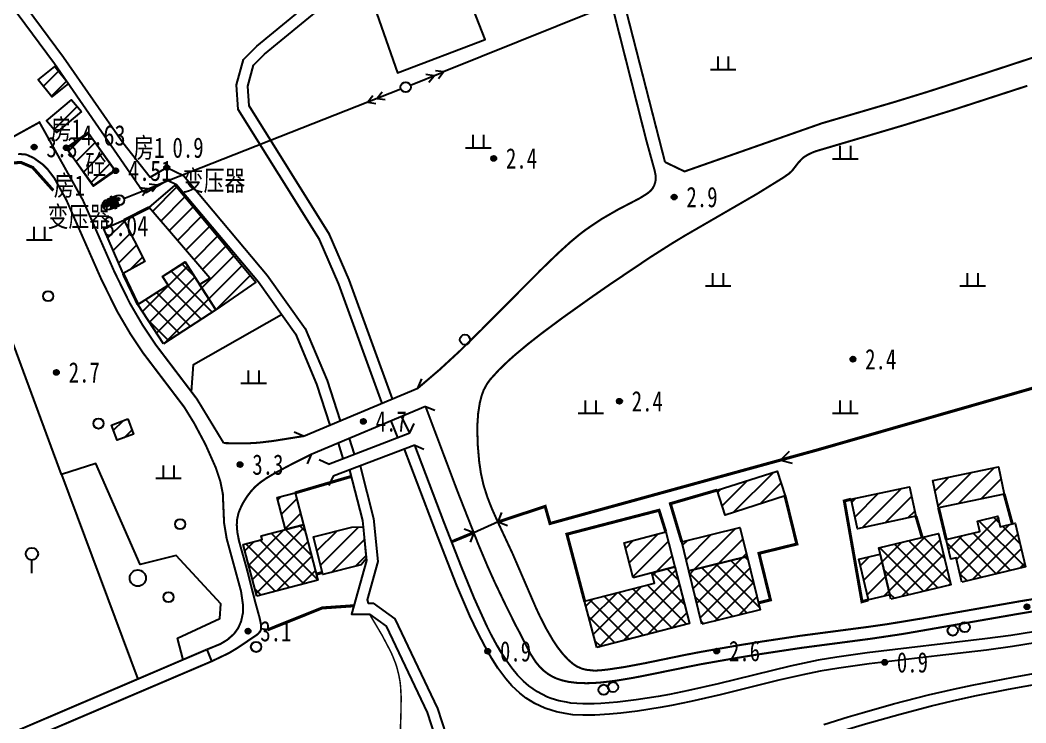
# Model space of a CAD drawing. Header units: metres. Extents: x 494039 to 619385, y 3351420 to 3402703.
# Drawn here: x 591994.4 to 592191.9, y 3392335 to 3392473 of the extents above; entities that cross this region are included whole.
import ezdxf
from ezdxf.enums import TextEntityAlignment as Align

# ---------------------------------------------------------------- set-up
doc = ezdxf.new("R2010")
doc.units = ezdxf.units.M
for name, pattern in [('2180', [0]), ('2430', [0]), ('4410a', [0]), ('8521', [0]), ('9610', [0])]:
    doc.linetypes.add(name, pattern=pattern)
for name, color, linetype in [('210100', 130, 'Continuous'), ('220200', 130, 'Continuous'), ('220900', 130, '2180'), ('261301', 141, 'Continuous'), ('310300', 8, 'Continuous'), ('310500', 8, 'Continuous'), ('380201', 8, '2430'), ('420500', 8, 'Continuous'), ('430300', 8, 'Continuous'), ('440100', 8, 'Continuous'), ('510301', 8, 'Continuous'), ('510402', 8, 'Continuous'), ('541000', 8, 'Continuous'), ('720100', 8, 'Continuous'), ('760201', 8, '8521'), ('810100', 8, '9610'), ('810302', 8, 'Continuous'), ('810401', 8, 'Continuous'), ('810501', 8, 'Continuous'), ('ASSIST', 8, 'Continuous'), ('GCD', 8, 'Continuous'), ('GXYZ', 8, 'Continuous'), ('JMD', 8, 'Continuous'), ('ZDH', 8, 'Continuous')]:
    doc.layers.add(name, color=color, linetype=linetype)
doc.layers.add('710101', color=8, linetype='Continuous', lineweight=0)
doc.styles.add('HZ', font='simsun.ttc', dxfattribs={"width": 0.8})
doc.styles.add('宋体', font='txt')
doc.styles.add('正等线体', font='simhei.ttf')
pattern_1 = [(45, (0, 0), (-1.767766953, 1.767766953), []), (135, (0, 0), (-1.767766953, -1.767766953), [])]
pattern_2 = [(45, (0, 0), (-1.767766953, 1.767766953), [])]

# ---------------------------------------------------------------- blocks, each defined once
blk = doc.blocks.new('gc170')
at = {"linetype": 'Continuous'}
blk.add_circle((0, 0), 0.5, dxfattribs=at)
blk = doc.blocks.new('gu')
at = {"flags": 128}
for points in [[(3.75, 0), (-3.75, 0)], [(2.711, -0.6), (3.75, 0), (3.75, 0), (2.711, 0.6)]]:
    blk.add_lwpolyline(points, dxfattribs=at)
blk = doc.blocks.new('p_point')
for radius in [0.25, 0.2, 0.15, 0.1, 0.05]:
    blk.add_circle((0, 0), radius)
blk.add_point((0, 0))
blk = doc.blocks.new('vm')
at = {"linetype": 'Continuous'}
for p, q in [((-0.5, 0), (-0.5, 1.3)), ((0.5, 1.3), (0.5, 0)), ((1.25, 0), (-1.25, 0))]:
    blk.add_line(p, q, dxfattribs=at)
blk = doc.blocks.new('gc325')
blk.add_line((0, 0), (0, 1.3))
blk.add_circle((0, 1.9), 0.6)
blk = doc.blocks.new('v1')
blk.add_circle((0, 0), 0.8)
blk = doc.blocks.new('gc013a')
at = {"linetype": 'Continuous'}
blk.add_line((0.5, 0), (4, 0), dxfattribs=at)
at = {"linetype": 'Continuous', "flags": 128}
for points in [[(2.307, -0.4), (3, 0), (2.307, 0.4)], [(3.307, -0.4), (4, 0), (3.307, 0.4)]]:
    blk.add_lwpolyline(points, dxfattribs=at)
blk = doc.blocks.new('1-3&1-4')
at = {"layer": '310300', "linetype": 'Continuous'}
h = blk.add_hatch(dxfattribs=at)
h.set_pattern_fill('ANSI31', color=8, scale=20, style=0)
h.set_pattern_definition(pattern_2)
h.paths.add_polyline_path([(592003.8512, 3392460.5224), (592000.5944, 3392457.9203), (591997.9092, 3392461.2812), (592001.1661, 3392463.8833)])
h = blk.add_hatch(dxfattribs=at)
h.set_pattern_fill('ANSI31', color=8, scale=20, style=0)
h.set_pattern_definition(pattern_2)
h.paths.add_polyline_path([(592006.4044, 3392455.0549), (592001.5261, 3392450.9361), (591999.5755, 3392453.2464), (592004.4538, 3392457.3652)])
h = blk.add_hatch(dxfattribs=at)
h.set_pattern_fill('ANSI31', color=8, scale=20, style=0)
h.set_pattern_definition(pattern_2)
h.paths.add_polyline_path([(592008.741, 3392440.3689), (592003.5628, 3392447.6995), (592007.8485, 3392450.7269), (592013.0267, 3392443.3963)])
h = blk.add_hatch(dxfattribs=at)
h.set_pattern_fill('ANSI31', color=8, scale=20, style=0)
h.set_pattern_definition(pattern_2)
h.paths.add_polyline_path([(592029.6246, 3392421.0543), (592031.614, 3392422.3414), (592019.6983, 3392436.1909), (592024.8117, 3392440.554), (592040.6705, 3392421.5337), (592032.8246, 3392416.1078)])
h = blk.add_hatch(dxfattribs=at)
h.set_pattern_fill('ANSI31', color=8, scale=20, style=0)
h.set_pattern_definition(pattern_2)
h.paths.add_polyline_path([(592014.6024, 3392423.2125), (592010.8406, 3392431.9995), (592014.7266, 3392433.6755), (592018.8843, 3392425.5676)])
h = blk.add_hatch(dxfattribs=at)
h.set_pattern_fill('ANSI31', color=8, scale=20, style=0)
h.set_pattern_definition(pattern_2)
h.paths.add_polyline_path([(592015.5345, 3392394.6745), (592016.6645, 3392391.6955), (592013.4507, 3392390.4765), (592012.3207, 3392393.4555)])
h = blk.add_hatch(dxfattribs=at)
h.set_pattern_fill('ANSI31', color=8, scale=20, style=0)
h.set_pattern_definition(pattern_2)
h.paths.add_polyline_path([(592187.6122, 3392379.9015), (592174.7279, 3392377.2268), (592173.6147, 3392382.5893), (592186.499, 3392385.264)])
h = blk.add_hatch(dxfattribs=at)
h.set_pattern_fill('ANSI31', color=8, scale=20, style=0)
h.set_pattern_definition(pattern_2)
h.paths.add_polyline_path([(592144.573, 3392379.5493), (592132.8067, 3392375.7954), (592131.2473, 3392380.6831), (592143.0136, 3392384.437)])
h = blk.add_hatch(dxfattribs=at)
h.set_pattern_fill('ANSI31', color=8, scale=20, style=0)
h.set_pattern_definition(pattern_2)
h.paths.add_polyline_path([(592170.2861, 3392375.5482), (592158.7918, 3392373.092), (592157.5503, 3392378.9018), (592169.0446, 3392381.358)])
h = blk.add_hatch(dxfattribs=at)
h.set_pattern_fill('ANSI31', color=8, scale=20, style=0)
h.set_pattern_definition(pattern_2)
h.paths.add_polyline_path([(592050.0036, 3392373.8721), (592046.514, 3392372.9517), (592044.8629, 3392379.2115), (592048.3524, 3392380.132)])
h = blk.add_hatch(dxfattribs=at)
h.set_pattern_fill('ANSI31', color=8, scale=20, style=0)
h.set_pattern_definition(pattern_2)
h.paths.add_polyline_path([(592061.3519, 3392365.9998), (592053.8369, 3392364.1044), (592051.9651, 3392371.526), (592059.4801, 3392373.4213), (592061.7267, 3392373.4849), (592062.3286, 3392367.1916)])
h = blk.add_hatch(dxfattribs=at)
h.set_pattern_fill('ANSI31', color=8, scale=20, style=0)
h.set_pattern_definition(pattern_2)
h.paths.add_polyline_path([(592137.1274, 3392367.6207), (592125.7007, 3392364.8138), (592124.299, 3392370.5202), (592135.7257, 3392373.3271)])
h = blk.add_hatch(dxfattribs=at)
h.set_pattern_fill('ANSI31', color=8, scale=20, style=0)
h.set_pattern_definition(pattern_2)
h.paths.add_polyline_path([(592114.7575, 3392363.4597), (592112.9612, 3392370.3485), (592121.1608, 3392372.4865), (592122.957, 3392365.5976)])
h = blk.add_hatch(dxfattribs=at)
h.set_pattern_fill('ANSI31', color=8, scale=20, style=0)
h.set_pattern_definition(pattern_2)
h.paths.add_polyline_path([(592163.2678, 3392368.1116), (592165.1804, 3392360.1357), (592160.9584, 3392359.1233), (592159.0457, 3392367.0991)])
at = {"layer": '310500', "linetype": 'Continuous'}
h = blk.add_hatch(dxfattribs=at)
h.set_pattern_fill('ANSI37', color=8, scale=20, style=0)
h.set_pattern_definition(pattern_1)
h.paths.add_polyline_path([(592022.4998, 3392409.4284), (592017.5112, 3392417.1395), (592023.4174, 3392420.9604), (592022.3387, 3392422.6278), (592026.7574, 3392425.4863), (592032.8246, 3392416.1078)])
h = blk.add_hatch(dxfattribs=at)
h.set_pattern_fill('ANSI37', color=8, scale=20, style=0)
h.set_pattern_definition(pattern_1)
h.paths.add_polyline_path([(592179.3116, 3392362.6217), (592178.1696, 3392367.3839), (592177.1423, 3392367.1375), (592176.2233, 3392370.9698), (592182.8506, 3392372.5591), (592182.3611, 3392374.6003), (592186.3445, 3392375.5556), (592186.8387, 3392373.495), (592189.7518, 3392374.1935), (592191.8082, 3392365.6184)])
h = blk.add_hatch(dxfattribs=at)
h.set_pattern_fill('ANSI37', color=8, scale=20, style=0)
h.set_pattern_definition(pattern_1)
h.paths.add_polyline_path([(592040.8652, 3392359.8621), (592038.1911, 3392370.0002), (592041.8752, 3392370.9719), (592041.6887, 3392371.6789), (592050.0036, 3392373.8721), (592052.8642, 3392363.0271)])
h = blk.add_hatch(dxfattribs=at)
h.set_pattern_fill('ANSI37', color=8, scale=20, style=0)
h.set_pattern_definition(pattern_1)
h.paths.add_polyline_path([(592165.3851, 3392359.282), (592162.9767, 3392369.3252), (592174.7299, 3392372.1437), (592177.1383, 3392362.1005)])
h = blk.add_hatch(dxfattribs=at)
h.set_pattern_fill('ANSI37', color=8, scale=20, style=0)
h.set_pattern_definition(pattern_1)
h.paths.add_polyline_path([(592128.272, 3392354.3465), (592125.7007, 3392364.8138), (592137.1274, 3392367.6207), (592139.6987, 3392357.1534)])
h = blk.add_hatch(dxfattribs=at)
h.set_pattern_fill('ANSI37', color=8, scale=20, style=0)
h.set_pattern_definition(pattern_1)
h.paths.add_polyline_path([(592107.6028, 3392349.7427), (592105.2257, 3392358.859), (592118.929, 3392362.432), (592118.4125, 3392364.4127), (592122.957, 3392365.5976), (592125.8505, 3392354.5006)])
at = {"layer": '210100', "color": 141, "linetype": 'Continuous', "flags": 128}
for points in [[(591995.5621, 3392475.6287), (592002.9086, 3392465.7487), (592014.5521, 3392448.9313), (592019.9359, 3392442.1368), (592023.1833, 3392444.0313), (592026.4397, 3392442.4668), (592042.9095, 3392422.9276), (592050.3533, 3392412.4321), (592054.6601, 3392402.241), (592057.2328, 3392394.3144)], [(592065.4252, 3392397.8619), (592056.9691, 3392421.1458), (592053.162, 3392429.8777), (592037.178, 3392455.4339), (592036.8487, 3392460.2855), (592038.2588, 3392465.2532), (592040.8456, 3392467.9077), (592063.4672, 3392486.5018), (592086.5268, 3392506.0789), (592111.5012, 3392524.2831), (592138.7226, 3392541.9876), (592140.4661, 3392542.8117), (592148.6036, 3392545.6157)], [(592152.2096, 3392334.6421), (592156.9689, 3392336.1516), (592159.7029, 3392336.9622), (592165.8811, 3392338.6873), (592172.7805, 3392340.4655), (592177.6343, 3392341.6064), (592181.3223, 3392342.3951), (592189.4694, 3392343.9805), (592208.0376, 3392347.3531)], [(592196.1259, 3392351.0946), (592189.242, 3392349.9877), (592184.1522, 3392349.2815), (592174.4837, 3392348.1197), (592161.0952, 3392346.5381), (592155.1667, 3392345.716), (592151.4793, 3392345.1033), (592148.1028, 3392344.432), (592143.3697, 3392343.3495), (592131.8387, 3392340.4849), (592126.0568, 3392339.1393), (592122.2595, 3392338.3774), (592120.0384, 3392337.9853), (592115.5759, 3392337.3011), (592112.3343, 3392336.8931), (592110.1404, 3392336.6689), (592107.2183, 3392336.478), (592104.8817, 3392336.4617), (592102.9394, 3392336.5809), (592101.3707, 3392336.7923), (592099.6931, 3392337.1473), (592098.8659, 3392337.3748), (592097.3791, 3392337.8819), (592095.4678, 3392338.7599), (592093.721, 3392339.8501), (592092.5202, 3392340.7785), (592090.936, 3392342.2644), (592089.7653, 3392343.5938), (592088.1847, 3392345.7286), (592086.9904, 3392347.6047), (592085.6661, 3392349.9404), (592084.2315, 3392352.7469), (592082.6963, 3392356.0231), (592080.1438, 3392361.9685), (592077.7475, 3392367.9839), (592076.0635, 3392372.3579), (592069.8312, 3392388.7588)], [(592061.1725, 3392385.439), (592063.7805, 3392375.1179), (592064.5872, 3392366.6839), (592062.5277, 3392359.1352), (592062.7085, 3392358.5028), (592063.7153, 3392358.5054), (592067.9775, 3392355.3806), (592076.3478, 3392337.8222), (592081.4357, 3392322.0953)]]:
    blk.add_lwpolyline(points, dxfattribs=at)
at = {"layer": '210100', "color": 141, "linetype": 'Continuous', "elevation": 3.1018, "flags": 128}
for points in [[(592067.1731, 3392394.2646), (592068.4698, 3392391.0102)], [(592058.9978, 3392390.8395), (592059.9444, 3392387.7415)]]:
    blk.add_lwpolyline(points, dxfattribs=at)
at = {"layer": '220200', "color": 141, "linetype": 'Continuous', "const_width": 0.6, "flags": 128}
for points in [[(592088.2235, 3392374.4363), (592097.4753, 3392377.4859), (592098.4292, 3392374.1288), (592150.9067, 3392388.5742), (592198.3733, 3392402.1884), (592194.7507, 3392413.8932), (592235.4998, 3392430.1933), (592232.0955, 3392443.1066), (592284.8918, 3392452.5864), (592287.0291, 3392443.2167), (592337.9302, 3392448.9436), (592336.4489, 3392459.7997)], [(592000.8888, 3392439.53), (591996.8406, 3392444.0582), (591994.5078, 3392445.0537), (591992.8549, 3392444.9246), (591987.1426, 3392441.5774)], [(592079.1442, 3392370.5513), (592083.4387, 3392372.324)]]:
    blk.add_lwpolyline(points, dxfattribs=at)
at = {"layer": '220900', "color": 141, "linetype": 'Continuous'}
for p, q in [((592088.2235, 3392374.4363), (592088.9461, 3392376.3012)), ((592088.2235, 3392374.4363), (592090.0884, 3392373.7137)), ((592083.4387, 3392372.324), (592081.5738, 3392373.0466)), ((592083.4387, 3392372.324), (592082.7161, 3392370.4591))]:
    blk.add_line(p, q, dxfattribs=at)
at = {"layer": '220900', "color": 141, "linetype": '2180', "flags": 128}
blk.add_lwpolyline([(592088.2235, 3392374.4363), (592083.4387, 3392372.324)], dxfattribs=at)
at = {"layer": '310300', "color": 8, "linetype": 'Continuous', "flags": 128}
for points, elevation in [([(592003.8512, 3392460.5224), (592000.5944, 3392457.9203), (591997.9092, 3392461.2812), (592001.1661, 3392463.8833)], 6.3848), ([(592015.5345, 3392394.6745), (592016.6645, 3392391.6955), (592013.4507, 3392390.4765), (592012.3207, 3392393.4555)], 4.7444), ([(592170.2861, 3392375.5482), (592158.7918, 3392373.092), (592157.5503, 3392378.9018), (592169.0446, 3392381.358)], 5.846), ([(592061.3519, 3392365.9998), (592053.8369, 3392364.1044), (592051.9651, 3392371.526), (592059.4801, 3392373.4213), (592061.7267, 3392373.4849), (592062.3286, 3392367.1916)], 5.7418)]:
    blk.add_lwpolyline(points, close=True, dxfattribs=dict(at, elevation=elevation))
for points in [[(592006.4044, 3392455.0549), (592001.5261, 3392450.9361), (591999.5755, 3392453.2464), (592004.4538, 3392457.3652)], [(592008.741, 3392440.3689), (592003.5628, 3392447.6995), (592007.8485, 3392450.7269), (592013.0267, 3392443.3963)], [(592029.6246, 3392421.0543), (592031.614, 3392422.3414), (592019.6983, 3392436.1909), (592024.8117, 3392440.554), (592040.6705, 3392421.5337), (592032.8246, 3392416.1078)], [(592014.6024, 3392423.2125), (592010.8406, 3392431.9995), (592014.7266, 3392433.6755), (592018.8843, 3392425.5676)], [(592187.6122, 3392379.9015), (592174.7279, 3392377.2268), (592173.6147, 3392382.5893), (592186.499, 3392385.264)], [(592144.573, 3392379.5493), (592132.8067, 3392375.7954), (592131.2473, 3392380.6831), (592143.0136, 3392384.437)], [(592050.0036, 3392373.8721), (592046.514, 3392372.9517), (592044.8629, 3392379.2115), (592048.3524, 3392380.132)], [(592137.1274, 3392367.6207), (592125.7007, 3392364.8138), (592124.299, 3392370.5202), (592135.7257, 3392373.3271)], [(592114.7575, 3392363.4597), (592112.9612, 3392370.3485), (592121.1608, 3392372.4865), (592122.957, 3392365.5976)], [(592163.2678, 3392368.1116), (592165.1804, 3392360.1357), (592160.9584, 3392359.1233), (592159.0457, 3392367.0991)]]:
    blk.add_lwpolyline(points, close=True, dxfattribs=at)
at = {"layer": '310500', "color": 8, "linetype": 'Continuous', "flags": 128}
for points, elevation in [([(592022.4998, 3392409.4284), (592017.5112, 3392417.1395), (592023.4174, 3392420.9604), (592022.3387, 3392422.6278), (592026.7574, 3392425.4863), (592032.8246, 3392416.1078)], 10.6413), ([(592165.3851, 3392359.282), (592162.9767, 3392369.3252), (592174.7299, 3392372.1437), (592177.1383, 3392362.1005)], 11.7992)]:
    blk.add_lwpolyline(points, close=True, dxfattribs=dict(at, elevation=elevation))
for points in [[(592179.3116, 3392362.6217), (592178.1696, 3392367.3839), (592177.1423, 3392367.1375), (592176.2233, 3392370.9698), (592182.8506, 3392372.5591), (592182.3611, 3392374.6003), (592186.3445, 3392375.5556), (592186.8387, 3392373.495), (592189.7518, 3392374.1935), (592191.8082, 3392365.6184)], [(592040.8652, 3392359.8621), (592038.1911, 3392370.0002), (592041.8752, 3392370.9719), (592041.6887, 3392371.6789), (592050.0036, 3392373.8721), (592052.8642, 3392363.0271)], [(592128.272, 3392354.3465), (592125.7007, 3392364.8138), (592137.1274, 3392367.6207), (592139.6987, 3392357.1534)], [(592107.6028, 3392349.7427), (592105.2257, 3392358.859), (592118.929, 3392362.432), (592118.4125, 3392364.4127), (592122.957, 3392365.5976), (592125.8505, 3392354.5006)]]:
    blk.add_lwpolyline(points, close=True, dxfattribs=at)
at = {"layer": '380201', "color": 8, "linetype": '2430', "const_width": 0.6, "flags": 128}
for points in [[(592019.6983, 3392436.1909), (592014.7266, 3392433.6755)], [(592059.3869, 3392383.3703), (592048.3524, 3392380.132)], [(592131.2473, 3392380.6831), (592122.0662, 3392378.0238), (592124.299, 3392370.5202)], [(592139.3577, 3392358.5417), (592141.7101, 3392359.1195), (592139.4622, 3392368.2706), (592146.895, 3392370.0965), (592144.573, 3392379.5493)], [(592157.5503, 3392378.9018), (592156.2237, 3392378.5536), (592159.6938, 3392358.7705), (592160.9584, 3392359.1233)], [(592121.1608, 3392372.4865), (592119.8315, 3392376.7256), (592101.7457, 3392372.0289), (592105.2257, 3392358.859)]]:
    blk.add_lwpolyline(points, dxfattribs=at)
for points, elevation in [([(592014.6024, 3392423.2125), (592017.5112, 3392417.1395)], 5.7001), ([(592189.1975, 3392374.0606), (592187.6122, 3392379.9015)], 5.9353), ([(592174.7279, 3392377.2268), (592176.2233, 3392370.9698)], 5.9353), ([(592171.5176, 3392371.3733), (592170.2861, 3392375.5482)], 5.9353), ([(592052.5576, 3392364.1897), (592053.7332, 3392364.5158)], 5.7738), ([(592042.9713, 3392353.2436), (592053.704, 3392357.5458), (592059.93, 3392357.9721)], 4.1664)]:
    blk.add_lwpolyline(points, dxfattribs=dict(at, elevation=elevation))
at = {"layer": '420500', "color": 8, "linetype": 'Continuous', "const_width": 0.4, "flags": 128}
for points in [[(592188.4592, 3392531.114), (592171.7534, 3392522.2649), (592158.2084, 3392514.9846), (592143.0035, 3392506.6232), (592131.8891, 3392500.2716), (592127.3684, 3392497.5558), (592124.9727, 3392496.0499), (592120.1345, 3392492.8056), (592117.6648, 3392490.9924), (592115.7491, 3392489.4629), (592113.8969, 3392487.8194), (592113.3979, 3392487.3201), (592112.6266, 3392486.4333), (592111.9899, 3392485.4989), (592111.7959, 3392485.1404), (592111.553, 3392484.5166), (592111.4668, 3392483.9406), (592111.474, 3392483.5909), (592111.6354, 3392482.5631), (592112.2079, 3392479.8864), (592113.5785, 3392474.0739), (592121.0072, 3392445.1138)], [(592034.3491, 3392389.9149), (592029.073, 3392398.6005), (592020.9747, 3392409.2673), (592018.3815, 3392413.1757), (592015.9094, 3392417.41), (592012.9049, 3392423.5153), (592006.7073, 3392437.6169), (591998.1667, 3392452.931), (591989.1399, 3392447.9474), (591979.9656, 3392442.6823), (591961.4477, 3392432.6478), (591925.9795, 3392412.6892), (591901.9856, 3392399.4926), (591888.9574, 3392391.8872)], [(592107.1738, 3392345.2232), (592105.5517, 3392345.4023), (592104.6984, 3392345.6185), (592103.7135, 3392346.0452), (592102.981, 3392346.5236), (592101.9296, 3392347.4426), (592100.9096, 3392348.5499), (592099.9748, 3392349.7511), (592099.0231, 3392351.1645), (592097.6146, 3392353.591), (592096.3879, 3392356.0137), (592095.7282, 3392357.4224), (592091.079, 3392368.1981), (592088.2255, 3392374.3115), (592086.9662, 3392377.1522), (592086.1466, 3392379.2459), (592085.3807, 3392381.6477), (592084.8576, 3392383.9871), (592084.5226, 3392386.2427), (592084.2445, 3392389.4362), (592084.1499, 3392392.458), (592084.1698, 3392393.6307), (592084.3216, 3392395.8009), (592084.6454, 3392397.8595), (592084.9934, 3392399.2245), (592085.4043, 3392400.3417), (592086.0716, 3392401.5772), (592086.7123, 3392402.4496), (592088.3323, 3392404.2295), (592090.1982, 3392406.0315), (592091.4845, 3392407.1819), (592094.1312, 3392409.3933), (592096.8482, 3392411.5197), (592101.0058, 3392414.6094), (592106.6366, 3392418.6197), (592110.1867, 3392421.0842), (592118.0695, 3392426.3879), (592122.4325, 3392429.1655), (592125.0287, 3392430.7341), (592139.0322, 3392438.8422), (592144.2232, 3392442.0518), (592145.3332, 3392442.8285), (592145.9437, 3392443.38), (592147.2235, 3392445.0328), (592147.9909, 3392445.8424), (592148.3288, 3392446.1068), (592149.0627, 3392446.5653), (592150.0661, 3392447.0322), (592150.701, 3392447.2698), (592168.0749, 3392452.4077), (592177.3052, 3392455.2691), (592192.1596, 3392460.0973)], [(592072.4792, 3392400.7018), (592076.6866, 3392404.2939), (592080.692, 3392407.9923), (592084.8466, 3392412.0824), (592096.5955, 3392423.9028), (592099.9251, 3392427.1302), (592102.3713, 3392429.3567), (592104.2319, 3392430.9082), (592105.5577, 3392431.9123), (592108.6084, 3392433.9582), (592111.791, 3392435.7952), (592115.949, 3392437.9559), (592117.3253, 3392438.8034), (592117.7322, 3392439.0925), (592118.2689, 3392439.5676), (592118.5699, 3392439.9424), (592118.8843, 3392440.5101), (592119.1029, 3392441.1692), (592119.1831, 3392441.6899), (592119.1611, 3392442.4969), (592118.9707, 3392443.4578), (592117.3339, 3392449.3932), (592107.8665, 3392486.7134)], [(592151.8181, 3392452.7338), (592166.1999, 3392456.9536), (592172.5044, 3392458.8936), (592183.9254, 3392462.5725), (592209.7665, 3392471.057)], [(592151.8181, 3392452.7338), (592124.8519, 3392443.2707), (592121.0072, 3392445.1138)], [(592031.0034, 3392349.3679), (592033.7153, 3392350.4663), (592035.0749, 3392351.2958), (592036.3728, 3392352.4465), (592037.2055, 3392353.6088), (592037.7675, 3392354.9062), (592038.11, 3392356.4939), (592038.1558, 3392358.0008), (592037.7612, 3392360.7809), (592034.9292, 3392371.1596), (592034.4248, 3392374.2198), (592034.1741, 3392379.9573), (592033.6983, 3392382.3565), (592032.7942, 3392385.0947), (592030.7791, 3392389.6259), (592028.538, 3392393.8403), (592026.6018, 3392396.9794), (592018.537, 3392407.6017), (592015.9791, 3392411.4427), (592013.421, 3392415.8017), (592010.267, 3392422.1925), (592003.441, 3392437.6988), (592001.0866, 3392441.9634), (591999.7617, 3392443.7069), (591998.882, 3392444.5964), (591997.0137, 3392445.9389), (591995.5555, 3392446.5905), (591993.9913, 3392446.7225)], [(592195.66, 3392359.6712), (592190.7188, 3392358.8547), (592171.6054, 3392355.5021), (592164.6964, 3392354.3663), (592161.0255, 3392353.8407), (592147.404, 3392352.0529), (592139.6913, 3392350.8914), (592135.1623, 3392350.1553), (592127.9283, 3392348.8903), (592124.871, 3392348.3029), (592117.1658, 3392346.7131), (592112.9532, 3392345.9233), (592109.778, 3392345.4526), (592108.3597, 3392345.2969), (592107.1738, 3392345.2232)], [(592196.0501, 3392357.3228), (592190.7828, 3392356.4509), (592167.751, 3392352.4389), (592161.383, 3392351.4879), (592147.7565, 3392349.699), (592139.6103, 3392348.4645), (592135.0924, 3392347.7264), (592127.8755, 3392346.459), (592117.1184, 3392344.2733), (592114.6336, 3392343.7941), (592111.072, 3392343.2083), (592108.2055, 3392342.8812), (592106.5593, 3392342.7806), (592105.4686, 3392342.7606), (592103.5842, 3392342.8381), (592102.0908, 3392343.0283), (592100.7506, 3392343.3301), (592099.6839, 3392343.6933), (592098.9666, 3392344.021), (592098.0718, 3392344.5514), (592097.2412, 3392345.1809), (592096.4412, 3392345.9398), (592095.6098, 3392346.9405), (592094.5061, 3392348.6668), (592092.4567, 3392352.705), (592091.7396, 3392354.0253)], [(592091.7396, 3392354.0253), (592089.6601, 3392358.2122), (592087.5541, 3392362.62), (592086.2049, 3392365.6235), (592084.3285, 3392370.0794), (592080.2479, 3392380.47), (592073.9811, 3392397.1168)], [(592050.0167, 3392391.2913), (592044.0552, 3392390.3387), (592041.178, 3392389.9954), (592038.8652, 3392389.8596), (592034.3491, 3392389.9149)], [(592051.5187, 3392387.7062), (592047.641, 3392385.7479), (592044.4929, 3392384.0762), (592042.7542, 3392383.0427), (592041.5159, 3392382.182), (592040.5612, 3392381.3644), (592039.723, 3392380.4677), (592038.8913, 3392379.3648), (592038.1602, 3392378.1856), (592037.8379, 3392377.5738), (592037.3989, 3392376.5671), (592037.2237, 3392376.0505), (592036.9923, 3392374.9997), (592036.9141, 3392373.8849), (592037.025, 3392372.3722), (592037.3383, 3392370.7993), (592037.587, 3392369.8406), (592038.8726, 3392365.2661), (592040.4738, 3392358.9475), (592041.3976, 3392355.5968), (592041.6497, 3392354.3732), (592041.7015, 3392353.8611), (592041.6882, 3392353.4008), (592041.5715, 3392353.053), (592041.4524, 3392352.8541), (592041.0947, 3392352.4567), (592040.8174, 3392352.2263), (592036.8753, 3392349.576), (592035.3391, 3392348.6629), (592031.9846, 3392347.0617)]]:
    blk.add_lwpolyline(points, dxfattribs=at)
at = {"layer": '430300', "color": 8, "linetype": 'Continuous'}
for p, q in [((592072.4792, 3392400.7018), (592073.2371, 3392402.5526)), ((592073.9811, 3392397.1168), (592075.8319, 3392396.3589)), ((592070.9224, 3392391.9505), (592071.7366, 3392393.7773)), ((592050.0167, 3392391.2913), (592048.1659, 3392392.0492)), ((592071.8494, 3392389.5325), (592073.6762, 3392388.7183)), ((592051.5187, 3392387.7062), (592050.7608, 3392385.8554)), ((592054.913, 3392385.8125), (592053.0862, 3392386.6267)), ((592055.8401, 3392383.3946), (592055.0259, 3392381.5678))]:
    blk.add_line(p, q, dxfattribs=at)
at = {"layer": '430300', "color": 8, "linetype": 'Continuous', "flags": 128}
for points in [[(592050.0167, 3392391.2913), (592072.4792, 3392400.7018)], [(592073.9811, 3392397.1168), (592051.5187, 3392387.7062)], [(592054.913, 3392385.8125), (592070.9224, 3392391.9505)], [(592071.8494, 3392389.5325), (592055.8401, 3392383.3946)]]:
    blk.add_lwpolyline(points, dxfattribs=at)
at = {"layer": '440100', "color": 8, "linetype": '4410a', "const_width": 0.4, "flags": 128}
blk.add_lwpolyline([(591937.3734, 3392309.4054), (591969.5256, 3392323.0579), (592031.0034, 3392349.3679)], dxfattribs=at)
at = {"layer": '440100', "color": 8, "linetype": 'Continuous', "const_width": 0.4, "flags": 128}
blk.add_lwpolyline([(591938.32, 3392307.1747), (591982.7805, 3392326.0648), (592031.9846, 3392347.0617)], dxfattribs=at)
at = {"layer": '510402', "color": 8, "linetype": 'Continuous'}
for p, q in [((592012.4568, 3392438.3724), (592012.0468, 3392438.2102)), ((592013.3393, 3392436.1406), (592012.4568, 3392438.3724)), ((592012.0468, 3392438.2102), (592012.9293, 3392435.9784)), ((592012.9293, 3392435.9784), (592013.3393, 3392436.1406))]:
    blk.add_line(p, q, dxfattribs=at)
at = {"layer": '510402', "color": 8, "linetype": 'Continuous', "const_width": 2.4, "flags": 128}
blk.add_lwpolyline([(592011.7631, 3392436.8077), (592013.623, 3392437.5431)], dxfattribs=at)
at = {"layer": '541000', "color": 8, "linetype": 'Continuous'}
for p, q in [((592126.5757, 3392482.5953), (592077.5023, 3392462.8102)), ((592062.6409, 3392456.8827), (592021.2697, 3392440.5603))]:
    blk.add_line(p, q, dxfattribs=at)
at = {"layer": '710101', "color": 8, "linetype": 'Continuous', "const_width": 0.3, "elevation": 2, "flags": 128}
blk.add_lwpolyline([(592062.9978, 3392356.3036), (592065.4215, 3392352.2276), (592067.1121, 3392349.0193), (592067.5332, 3392348.0906), (592068.089, 3392346.6825), (592068.325, 3392345.9703), (592068.7217, 3392344.44), (592068.967, 3392343.112), (592069.0839, 3392342.1024), (592069.1905, 3392340.0552), (592069.1537, 3392336.9327), (592068.979, 3392331.2735)], dxfattribs=at)
at = {"layer": '760201', "color": 8, "linetype": '8521', "flags": 128}
for points in [[(591938.9658, 3392627.6507), (591939.8045, 3392624.5573), (591940.2074, 3392623.3145), (591940.9444, 3392621.3673), (591942.0362, 3392618.9173), (591945.8706, 3392611.1368), (591946.5313, 3392609.6654), (591947.6307, 3392606.9494), (591948.9207, 3392603.4091), (591952.5981, 3392592.7042), (591954.283, 3392588.3148), (591957.3577, 3392580.8103), (591957.9028, 3392579.355), (591958.6916, 3392577.0033), (591959.0913, 3392575.5855), (591959.6517, 3392573.0656), (591960.7669, 3392566.5589), (591961.1734, 3392564.478), (591961.5901, 3392562.7105), (591962.4404, 3392559.6654), (591963.0242, 3392557.7757), (591966.0027, 3392548.7535), (591966.9514, 3392545.7382), (591967.6123, 3392543.45), (591968.1246, 3392541.5302), (591968.9571, 3392538.0427), (591969.3984, 3392535.8825), (591969.7246, 3392534.0016), (591970.0904, 3392531.2469), (591970.2696, 3392528.9189), (591970.2879, 3392526.824), (591970.1624, 3392525.1341), (591969.9512, 3392523.9352), (591969.6426, 3392522.9791), (591969.1505, 3392521.9393), (591968.2202, 3392520.2151), (591967.7868, 3392519.2465), (591967.6236, 3392518.6519), (591967.5936, 3392518.3746), (591967.6366, 3392517.9473), (591967.8514, 3392517.5193), (591968.0185, 3392517.3327), (591968.4526, 3392516.993), (591969.2887, 3392516.5377), (591971.3167, 3392515.572), (591972.1656, 3392514.9998), (591972.4613, 3392514.7219), (591972.9089, 3392514.1662), (591973.3396, 3392513.4108), (591973.535, 3392512.9732), (591975.7219, 3392506.9279), (591977.6492, 3392502.0239), (591979.5103, 3392497.5982), (591980.3988, 3392495.6105), (591981.7133, 3392492.8636), (591982.7094, 3392490.9698), (591984.117, 3392488.5488), (591986.0462, 3392485.4945), (591988.9642, 3392481.1499), (591993.7612, 3392474.364), (592001.1209, 3392464.4661), (592018.4199, 3392439.4532), (592019.1392, 3392439.125), (592023.2832, 3392441.5425), (592025.0616, 3392440.6881), (592041.1682, 3392421.58), (592048.4201, 3392411.3549), (592052.5967, 3392401.4718), (592055.1967, 3392393.4614)], [(592067.493, 3392398.6129), (592059.0134, 3392421.9617), (592055.1135, 3392430.9062), (592039.3356, 3392456.133), (592039.0696, 3392460.0528), (592040.2231, 3392464.1167), (592042.3364, 3392466.2853), (592064.8776, 3392484.8133), (592087.8885, 3392504.349), (592112.7668, 3392522.4832), (592139.3146, 3392540.4831), (592148.9893, 3392545.4754)], [(592070.9224, 3392391.9505), (592069.2808, 3392395.1476)], [(592141.5556, 3392226.52), (592142.6239, 3392228.3841), (592147.0324, 3392233.3454), (592148.4818, 3392234.2522), (592149.9562, 3392235.0896), (592151.1711, 3392235.6613), (592151.7952, 3392235.9011), (592152.6437, 3392236.1901), (592153.954, 3392236.5251), (592155.7514, 3392236.8222), (592157.1186, 3392236.9797), (592174.5896, 3392238.578), (592180.5437, 3392239.1877), (592183.8083, 3392239.5826), (592186.346, 3392239.927), (592190.6827, 3392240.6096), (592192.4807, 3392240.9378), (592195.6957, 3392241.617), (592198.1695, 3392242.2487), (592199.9283, 3392242.7747), (592202.4036, 3392243.625), (592203.7802, 3392244.1501), (592206.4192, 3392245.2603), (592214.1024, 3392248.8924), (592217.2396, 3392250.1778), (592218.7331, 3392250.6836), (592220.7585, 3392251.2703), (592223.8517, 3392251.997), (592225.4165, 3392252.3024), (592228.5707, 3392252.812), (592231.7449, 3392253.1938), (592233.3354, 3392253.3354), (592236.5155, 3392253.5071), (592238.1022, 3392253.5284), (592239.6843, 3392253.4986), (592241.7839, 3392253.3647), (592244.4327, 3392253.002), (592247.1821, 3392252.3924), (592248.6576, 3392251.9943), (592255.9867, 3392249.8295), (592258.3404, 3392249.253), (592260.8286, 3392248.8211), (592263.3282, 3392248.6101), (592265.8477, 3392248.5723), (592267.5354, 3392248.6202), (592270.9237, 3392248.8444), (592275.5963, 3392249.3365), (592281.5357, 3392250.1082), (592304.7791, 3392253.256), (592320.2791, 3392255.2239), (592349.7254, 3392258.6919), (592377.3959, 3392261.7843), (592378.4656, 3392263.6204), (592379.1333, 3392265.2354), (592378.1861, 3392267.5184), (592377.1093, 3392268.3282), (592375.1432, 3392269.0186), (592366.2452, 3392268.9096), (592353.0785, 3392271.4823), (592346.5699, 3392270.6299), (592344.2644, 3392270.425), (592338.9137, 3392271.7158), (592321.4733, 3392269.9229), (592310.5868, 3392271.0937), (592283.1101, 3392269.4294), (592270.3592, 3392268.0249), (592248.3523, 3392266.3673), (592225.0797, 3392261.9083), (592202.7592, 3392259.0816), (592196.4445, 3392256.8412), (592195.2554, 3392255.8946), (592193.274, 3392253.5879), (592189.8364, 3392252.2212), (592168.1378, 3392249.8388), (592161.682, 3392249.8599), (592151.1601, 3392250.8774), (592144.282, 3392250.4922), (592137.5185, 3392250.6086), (592132.8501, 3392252.6011), (592128.7755, 3392256.7071), (592122.5575, 3392265.8888), (592112.5715, 3392290.0206), (592111.9688, 3392294.9268), (592109.0834, 3392314.3659), (592109.6987, 3392319.0177), (592110.6336, 3392320.6515), (592111.2759, 3392321.5529), (592112.114, 3392322.4466), (592112.8071, 3392323.0146), (592113.656, 3392323.5608), (592114.8468, 3392324.1634), (592116.2513, 3392324.7349), (592118.1816, 3392325.3822), (592120.1279, 3392325.8917), (592121.1079, 3392326.0937), (592123.0835, 3392326.3851), (592124.0802, 3392326.4698), (592126.7194, 3392326.5025), (592131.7011, 3392326.2438), (592134.1681, 3392326.1997), (592136.0563, 3392326.3122), (592137.6429, 3392326.5669), (592138.6842, 3392326.8418), (592140.0943, 3392327.3417), (592144.9131, 3392329.5146), (592148.8826, 3392331.0995), (592150.8892, 3392331.8144), (592154.9311, 3392333.1432), (592160.3579, 3392334.7799), (592167.1769, 3392336.6944), (592173.3407, 3392338.3104), (592177.4683, 3392339.3088), (592181.835, 3392340.2588), (592188.4814, 3392341.561), (592209.2234, 3392345.3347), (592215.7507, 3392346.5744), (592244.9376, 3392352.6598), (592256.9951, 3392355.0108), (592262.7291, 3392356.0757), (592270.6252, 3392357.4603), (592273.5023, 3392357.9229), (592278.5508, 3392358.6342), (592281.6263, 3392358.9694), (592285.2071, 3392359.2265), (592288.7934, 3392359.3302), (592290.8395, 3392359.3092), (592294.3048, 3392359.1372), (592296.467, 3392358.9662), (592299.0595, 3392358.7181), (592312.5503, 3392357.2238), (592315.5785, 3392356.9496), (592321.1448, 3392356.5568), (592325.6972, 3392356.368), (592329.7289, 3392356.3547), (592332.7345, 3392356.4914), (592335.2204, 3392356.7453), (592336.7007, 3392356.9788), (592338.4631, 3392357.3583), (592340.5595, 3392357.9547), (592341.5954, 3392358.3048), (592343.6367, 3392359.103), (592345.6278, 3392360.031), (592347.1745, 3392360.8714), (592348.5511, 3392361.749), (592349.3005, 3392362.35), (592349.9196, 3392362.9865), (592350.4792, 3392363.7779), (592350.9447, 3392364.7407), (592351.2748, 3392365.7905), (592351.4671, 3392366.8901), (592351.5167, 3392368.0032), (592351.4167, 3392369.0935), (592351.1579, 3392370.1244), (592350.7283, 3392371.0585), (592350.2293, 3392371.7349), (592349.6903, 3392372.2319), (592348.7658, 3392372.823), (592347.9059, 3392373.2008), (592347.0134, 3392373.4645), (592345.859, 3392373.6576), (592344.428, 3392373.725), (592342.7118, 3392373.63), (592341.7154, 3392373.5136), (592334.2316, 3392372.2254), (592329.5887, 3392371.5737), (592323.7147, 3392370.9036), (592319.8275, 3392370.5233), (592315.9479, 3392370.1852), (592309.4695, 3392369.7276), (592304.1585, 3392369.5073), (592302.8332, 3392369.4947), (592301.1813, 3392369.5752), (592300.0013, 3392369.7493), (592298.8525, 3392370.0479), (592298.2892, 3392370.2436), (592297.1944, 3392370.7224), (592296.1557, 3392371.3134), (592295.1905, 3392372.0129), (592294.7452, 3392372.3992), (592292.1091, 3392375.2053), (592291.3531, 3392375.8664), (592290.6543, 3392376.3369), (592289.7101, 3392376.7843), (592288.6847, 3392377.0983), (592287.6065, 3392377.2826), (592286.5032, 3392377.3387), (592285.4019, 3392377.2662), (592284.8606, 3392377.1809), (592283.8135, 3392376.9097), (592282.8376, 3392376.4992), (592282.241, 3392376.1441), (592281.747, 3392375.7672), (592280.8671, 3392374.8778), (592280.0954, 3392373.8574), (592278.376, 3392371.1038), (592277.5473, 3392369.9034), (592276.8965, 3392369.1492), (592276.3223, 3392368.6343), (592275.6869, 3392368.2182), (592274.8885, 3392367.8822), (592273.9156, 3392367.6468), (592273.2993, 3392367.5587), (592266.4482, 3392367.1949), (592262.0602, 3392366.797), (592257.7561, 3392366.2641), (592255.6205, 3392365.9454), (592252.4252, 3392365.388), (592247.9562, 3392364.4326), (592232.4868, 3392360.578), (592225.139, 3392358.9125), (592216.0098, 3392357.015), (592210.3471, 3392355.9011), (592205.3418, 3392354.9619), (592195.766, 3392353.266), (592188.9079, 3392352.1628), (592183.8168, 3392351.4561), (592160.7197, 3392348.7072), (592154.7807, 3392347.8842), (592151.0868, 3392347.2709), (592145.5977, 3392346.1317), (592131.425, 3392342.6465), (592125.6366, 3392341.3), (592121.8777, 3392340.5464), (592119.697, 3392340.1616), (592115.3159, 3392339.4898), (592111.7042, 3392339.0409), (592108.3821, 3392338.747), (592107.0883, 3392338.6853), (592104.8716, 3392338.6822), (592102.5338, 3392338.8697), (592101.6486, 3392339.0064), (592100.1456, 3392339.332), (592098.6757, 3392339.7788), (592097.9588, 3392340.0509), (592096.799, 3392340.5825), (592095.9409, 3392341.0639), (592094.2999, 3392342.2177), (592093.2012, 3392343.1746), (592092.0474, 3392344.3641), (592090.9505, 3392345.6891), (592089.941, 3392347.0841), (592088.7767, 3392348.9052), (592088.1201, 3392350.0307), (592086.8813, 3392352.3379), (592086.0995, 3392353.9081), (592084.436, 3392357.5027), (592083.5559, 3392359.5221), (592081.0433, 3392365.626), (592077.6606, 3392374.323), (592071.8494, 3392389.5325)], [(592059.0629, 3392384.6302), (592061.6069, 3392374.7369), (592062.3589, 3392366.8749), (592059.4723, 3392356.2945), (592062.9978, 3392356.3036), (592066.23, 3392353.9339), (592074.2994, 3392337.0068), (592079.2595, 3392321.6748), (592079.9665, 3392311.424), (592080.3989, 3392307.1636), (592094.6453, 3392272.8457), (592096.5401, 3392264.4752), (592096.1939, 3392256.6087), (592095.0471, 3392253.3893), (592093.0842, 3392250.6456), (592081.1684, 3392241.6653), (592074.5281, 3392238.3887), (592069.3617, 3392237.0266), (592067.104, 3392234.8193), (592067.4055, 3392233.6754)]]:
    blk.add_lwpolyline(points, dxfattribs=at)
at = {"layer": '760201', "color": 8, "linetype": '8521', "elevation": 3.642, "flags": 128}
blk.add_lwpolyline([(592056.8317, 3392389.9321), (592057.7729, 3392386.909)], dxfattribs=at)
at = {"layer": '810100', "color": 8, "linetype": '9610', "flags": 128}
for points, elevation in [([(592061.6559, 3392482.1652), (592068.4778, 3392462.642), (592085.7048, 3392469.21), (592075.9324, 3392494.1986)], 3.2303), ([(592002.5217, 3392383.7771), (591981.5999, 3392440.1536)], 3.6579), ([(592031.0034, 3392349.3679), (592031.9846, 3392347.0617)], 3.4548)]:
    blk.add_lwpolyline(points, dxfattribs=dict(at, elevation=elevation))
for points in [[(592028.0171, 3392399.9912), (592028.388, 3392405.3387), (592045.7286, 3392415.15)], [(592026.3694, 3392347.3846), (592025.2559, 3392351.5839), (592033.5849, 3392355.467), (592033.8175, 3392358.3655), (592025.0299, 3392367.8568), (592017.915, 3392366.0574), (592009.2286, 3392385.9267), (592002.5217, 3392383.7771), (592017.4843, 3392343.5844)], [(592042.9713, 3392353.2436), (592041.6955, 3392353.4472)]]:
    blk.add_lwpolyline(points, dxfattribs=at)
at = {"layer": '261301', "color": 141, "linetype": 'Continuous', "xscale": 2, "yscale": 2, "rotation": 195.3900672955133}
blk.add_blockref('gu', (592150.9067, 3392388.5742, 2.7681), dxfattribs=at)
at = {"layer": '510301', "color": 8, "linetype": 'Continuous', "xscale": 2, "yscale": 2}
for p in [(592070.0826, 3392459.8188, 3.4932), (591999.885, 3392418.7723, 3.3148), (592081.7213, 3392410.2333, 3.4932), (592009.7575, 3392393.7525, 3.3148), (592025.7885, 3392373.9901, 3.3148), (592023.4941, 3392359.652, 6.5072), (592177.5043, 3392353.0875, 3.3399), (592179.8626, 3392353.7574, 3.3578), (592040.7039, 3392349.8887, 3.5976), (592108.9647, 3392341.4802, 2.8322), (592110.8038, 3392342.0112, 2.8322)]:
    blk.add_blockref('gc170', p, dxfattribs=at)
at = {"layer": '510402', "color": 8, "linetype": 'Continuous', "xscale": 2, "yscale": 2}
for p in [(592013.828, 3392437.6242), (592011.5581, 3392436.7266)]:
    blk.add_blockref('gc170', p, dxfattribs=at)
at = {"layer": '541000', "color": 8, "linetype": 'Continuous', "xscale": 2, "yscale": 2}
for p, rotation in [((592070.0826, 3392459.8188), 21.95794971153561), ((592070.0826, 3392459.8188), 201.5311382554966), ((592013.828, 3392437.6242), 21.53113825549654)]:
    blk.add_blockref('gc013a', p, dxfattribs=dict(at, rotation=rotation))
for p in [(592070.0826, 3392459.8188), (592013.828, 3392437.6242)]:
    blk.add_blockref('gc170', p, dxfattribs=at)
at = {"layer": '720100', "color": 8, "linetype": 'Continuous', "xscale": 2, "yscale": 2, "zscale": 2}
for p in [(591997.1273, 3392448.0581, 3.2653), (592087.368, 3392445.8396, 2.3848), (592023.1833, 3392444.0313, 0.9), (592122.8109, 3392438.2481, 2.8695), (592157.9079, 3392406.3956, 2.3812), (592001.5054, 3392403.8078, 2.7018), (592112.0651, 3392398.1372, 2.352), (592061.7862, 3392394.1871, 4.6585), (592037.5623, 3392385.7041, 3.2803), (592192.082, 3392357.7891, 2.7629), (592039.1317, 3392352.9834, 3.0583), (592086.197, 3392349.0257, 0.9), (592131.1572, 3392349.0834, 2.6035), (592164.1316, 3392346.8625, 0.9)]:
    blk.add_blockref('p_point', p, dxfattribs=at)
at = {"layer": '810302', "color": 8, "linetype": 'Continuous', "xscale": 2, "yscale": 2}
for p in [(592132.4181, 3392463.2546), (592084.3513, 3392447.8761), (592156.4278, 3392445.7092), (591998.1526, 3392429.7695, 3.9655), (592131.4278, 3392420.7092), (592181.4278, 3392420.7092), (592040.2277, 3392401.6038, 3.9655), (592106.4278, 3392395.7092), (592156.4278, 3392395.7092), (592023.5284, 3392382.9374, 3.9655)]:
    blk.add_blockref('vm', p, dxfattribs=at)
at = {"layer": '810401', "color": 8, "linetype": 'Continuous', "xscale": 2, "yscale": 2}
blk.add_blockref('gc325', (591996.6869, 3392364.3572, 3.9655), dxfattribs=at)
at = {"layer": '810501', "color": 8, "linetype": 'Continuous', "xscale": 2, "yscale": 2}
blk.add_blockref('v1', (592017.4848, 3392363.4, 3.9655), dxfattribs=at)
at = {"layer": '720100', "color": 8, "width": 0.75}
for s, p in [('3.3', (591999.5273, 3392448.0581, 3.2653)), ('0.9', (592024.2866, 3392447.9588, 0.9)), ('2.4', (592089.768, 3392445.8396, 2.3848)), ('2.9', (592125.2109, 3392438.2481, 2.8695)), ('2.4', (592160.3079, 3392406.3956, 2.3812)), ('2.7', (592003.9054, 3392403.8078, 2.7018)), ('2.4', (592114.4651, 3392398.1372, 2.352)), ('4.7', (592064.1862, 3392394.1871, 4.6585)), ('3.3', (592039.9623, 3392385.7041, 3.2803)), ('3.1', (592041.5317, 3392352.9834, 3.0583)), ('0.9', (592088.597, 3392349.0257, 0.9)), ('2.6', (592133.5572, 3392349.0834, 2.6035)), ('0.9', (592166.5316, 3392346.8625, 0.9))]:
    blk.add_text(s, height=4, dxfattribs=at).set_placement(p, align=Align.MIDDLE_LEFT)
blk = doc.blocks.new('gc200')
h = blk.add_hatch(color=256)
edge = h.paths.add_edge_path()
edge.add_arc((0, 0), 0.25, 0, 360)
blk.add_circle((0, 0), 0.25)
blk = doc.blocks.new('线路地形0613')
at = {"layer": '310300', "linetype": 'Continuous'}
h = blk.add_hatch(dxfattribs=at)
h.set_pattern_fill('ANSI31', color=8, scale=20, style=0)
h.set_pattern_definition(pattern_2)
h.paths.add_polyline_path([(592029.62, 3392421.05), (592031.61, 3392422.34), (592019.7, 3392436.19), (592024.81, 3392440.55), (592040.67, 3392421.53), (592032.82, 3392416.11)])
h = blk.add_hatch(dxfattribs=at)
h.set_pattern_fill('ANSI31', color=8, scale=20, style=0)
h.set_pattern_definition(pattern_2)
h.paths.add_polyline_path([(592014.6, 3392423.21), (592010.84, 3392432), (592014.73, 3392433.68), (592018.88, 3392425.57)])
at = {"layer": '310500', "linetype": 'Continuous'}
h = blk.add_hatch(dxfattribs=at)
h.set_pattern_fill('ANSI37', color=8, scale=20, style=0)
h.set_pattern_definition(pattern_1)
h.paths.add_polyline_path([(592022.5, 3392409.43), (592017.51, 3392417.14), (592023.42, 3392420.96), (592022.34, 3392422.63), (592026.76, 3392425.49), (592032.82, 3392416.11)])
at = {"layer": '310300', "color": 8, "linetype": 'Continuous', "flags": 128}
for points in [[(592029.62, 3392421.05), (592031.61, 3392422.34), (592019.7, 3392436.19), (592024.81, 3392440.55), (592040.67, 3392421.53), (592032.82, 3392416.11)], [(592014.6, 3392423.21), (592010.84, 3392432), (592014.73, 3392433.68), (592018.88, 3392425.57)]]:
    blk.add_lwpolyline(points, close=True, dxfattribs=at)
at = {"layer": '310500', "color": 8, "linetype": 'Continuous', "elevation": 10.64, "flags": 128}
blk.add_lwpolyline([(592022.5, 3392409.43), (592017.51, 3392417.14), (592023.42, 3392420.96), (592022.34, 3392422.63), (592026.76, 3392425.49), (592032.82, 3392416.11)], close=True, dxfattribs=at)
at = {"layer": '380201', "color": 8, "linetype": '2430', "const_width": 0.6, "flags": 128}
blk.add_lwpolyline([(592019.7, 3392436.19), (592014.73, 3392433.68)], dxfattribs=at)
at = {"layer": '380201', "color": 8, "linetype": '2430', "const_width": 0.6, "elevation": 5.7, "flags": 128}
blk.add_lwpolyline([(592014.6, 3392423.21), (592017.51, 3392417.14)], dxfattribs=at)
at = {"layer": 'ASSIST', "color": 8, "linetype": 'Continuous', "flags": 128}
blk.add_lwpolyline([(592011.31, 3392436.8), (592013.63, 3392437.82)], dxfattribs=at)
at = {"layer": 'GXYZ', "color": 8, "linetype": 'Continuous'}
for p, q in [((592013.28, 3392437.99), (592011.42, 3392437.18)), ((592011.42, 3392437.18), (592011.66, 3392436.63)), ((592011.66, 3392436.63), (592013.52, 3392437.44)), ((592013.52, 3392437.44), (592013.28, 3392437.99))]:
    blk.add_line(p, q, dxfattribs=at)
at = {"layer": 'GXYZ', "color": 8, "linetype": 'Continuous', "const_width": 0.6, "flags": 128}
blk.add_lwpolyline([(592012.7, 3392437.41), (592012.24, 3392437.21)], dxfattribs=at)
at = {"layer": 'JMD', "color": 8, "linetype": 'Continuous', "elevation": 4.63, "flags": 128}
blk.add_lwpolyline([(592003.42, 3392447.88), (592008.76, 3392440.49), (592013, 3392443.55), (592007.65, 3392450.95)], close=True, dxfattribs=at)
at = {"layer": 'ZDH', "color": 8, "linetype": 'Continuous'}
for p in [(592003.44, 3392447.93, 4.63), (592013.15, 3392443.41, 4.51), (592008.76, 3392440.44, 4.63), (592011.31, 3392436.8, 3.04), (592013.63, 3392437.82, 3.13)]:
    blk.add_point(p, dxfattribs=at)
at = {"layer": 'GCD', "color": 8, "linetype": 'Continuous'}
ref = blk.add_blockref('gc200', (592003.44, 3392447.93, 4.63), dxfattribs=dict(at, xscale=2, yscale=2, zscale=2))
ref.add_attrib('height', '4.63', dxfattribs={"linetype": 'Continuous', "height": 4, "style": '正等线体', "width": 0.8}).set_placement((592006.38, 3392450.37, 4.63), align=Align.MIDDLE_LEFT)
ref = blk.add_blockref('gc200', (592013.15, 3392443.41, 4.51), dxfattribs=dict(at, xscale=2, yscale=2, zscale=2))
ref.add_attrib('height', '4.51', dxfattribs={"linetype": 'Continuous', "height": 4, "style": '正等线体', "width": 0.8}).set_placement((592015.55, 3392443.41, 4.51), align=Align.MIDDLE_LEFT)
ref = blk.add_blockref('gc200', (592011.31, 3392436.8, 3.04), dxfattribs=dict(at, xscale=2, yscale=2, zscale=2))
ref.add_attrib('height', '3.04', dxfattribs={"linetype": 'Continuous', "height": 4, "style": '正等线体', "width": 0.8}).set_placement((592010.84, 3392432.56, 3.04), align=Align.MIDDLE_LEFT)
at = {"layer": 'GXYZ', "color": 8, "linetype": 'Continuous', "xscale": 0.5, "yscale": 0.5}
for p in [(592011.31, 3392436.8), (592013.63, 3392437.82)]:
    blk.add_blockref('gc170', p, dxfattribs=at)
at = {"layer": 'JMD', "color": 8, "linetype": 'Continuous', "style": '宋体', "width": 0.75}
blk.add_text('砼', height=4, dxfattribs=at).set_placement((592009.25, 3392444.79, 4.63), align=Align.MIDDLE)
at = {"layer": 'ZDH', "color": 8, "linetype": 'Continuous', "style": 'HZ', "width": 0.75}
for s, p in [('房1', (592000.38, 3392449.57, 4.63)), ('房1', (592016.59, 3392445.94, 4.51)), ('房1', (592000.98, 3392438.52, 4.63)), ('变压器', (592026.31, 3392439.48, 3.04)), ('变压器', (591999.77, 3392432.39, 3.13))]:
    blk.add_text(s, height=4, dxfattribs=at).set_placement(p)

msp = doc.modelspace()

# ---------------------------------------------------------------- block references
for name in ['线路地形0613', '1-3&1-4']:
    msp.add_blockref(name, (0, 0))

doc.saveas('drawing.dxf')
